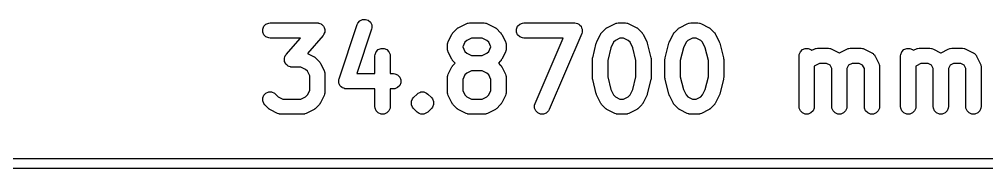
# Model space of a CAD drawing. Header units: inches. Extents: x 4.64 to 7.1, y -5.59 to -3.51.
# Drawn here: x 5.609 to 6.36, y -3.622 to -3.506 of the extents above; entities that cross this region are included whole.
import ezdxf

# ---------------------------------------------------------------- set-up
doc = ezdxf.new("R2010")
doc.units = ezdxf.units.IN
doc.header["$MEASUREMENT"] = 0
doc.layers.add('F.Silkscreen', color=41, linetype='CONTINUOUS', true_color=0xf2eda1)

msp = doc.modelspace()

# ---------------------------------------------------------------- linework, layer by layer
at = {"layer": 'F.Silkscreen', "linetype": 'CONTINUOUS'}
for p, q in [((5.79883, -3.51161), (5.80046, -3.50998)), ((5.80046, -3.50998), (5.80259, -3.5091)), ((5.80259, -3.5091), (5.80374, -3.50899)), ((5.80374, -3.50899), (5.8403, -3.50899)), ((5.8403, -3.50899), (5.84091, -3.50905)), ((5.84091, -3.50905), (5.84106, -3.50904)), ((5.84106, -3.50904), (5.84117, -3.50908)), ((5.84117, -3.50908), (5.84145, -3.5091)), ((5.84145, -3.5091), (5.84234, -3.50947)), ((5.84234, -3.50947), (5.84325, -3.50978)), ((5.84325, -3.50978), (5.8434, -3.50991)), ((5.8434, -3.50991), (5.84358, -3.50998)), ((5.84358, -3.50998), (5.84426, -3.51066)), ((5.84426, -3.51066), (5.84498, -3.51129)), ((5.84498, -3.51129), (5.84507, -3.51147)), ((5.84507, -3.51147), (5.84521, -3.51161)), ((5.85719, -3.5524), (5.87125, -3.51022)), ((5.87125, -3.51022), (5.87173, -3.50916)), ((5.87173, -3.50916), (5.87324, -3.50742)), ((5.87324, -3.50742), (5.8753, -3.50639)), ((5.8753, -3.50639), (5.87759, -3.50622)), ((5.87759, -3.50622), (5.87978, -3.50695)), ((5.87978, -3.50695), (5.88152, -3.50846)), ((5.88152, -3.50846), (5.88255, -3.51052)), ((5.88255, -3.51052), (5.88272, -3.51282)), ((5.95014, -3.51242), (5.95577, -3.50961)), ((5.95577, -3.50961), (5.95685, -3.5092)), ((5.95685, -3.5092), (5.95706, -3.50918)), ((5.95706, -3.50918), (5.95726, -3.5091)), ((5.95726, -3.5091), (5.95841, -3.50899)), ((5.95841, -3.50899), (5.96966, -3.50899)), ((5.96966, -3.50899), (5.97081, -3.5091)), ((5.97081, -3.5091), (5.971, -3.50918)), ((5.971, -3.50918), (5.97122, -3.5092)), ((5.97122, -3.5092), (5.9723, -3.50961)), ((5.9723, -3.50961), (5.97792, -3.51242)), ((5.99568, -3.51161), (5.99731, -3.50998)), ((5.99731, -3.50998), (5.99944, -3.5091)), ((5.99944, -3.5091), (6.00059, -3.50899)), ((6.00059, -3.50899), (6.03996, -3.50899)), ((6.03996, -3.50899), (6.04111, -3.5091)), ((6.04111, -3.5091), (6.04115, -3.50912)), ((6.04115, -3.50912), (6.04118, -3.50912)), ((6.04118, -3.50912), (6.04221, -3.50956)), ((6.04221, -3.50956), (6.04324, -3.50998)), ((6.04324, -3.50998), (6.04327, -3.51001)), ((6.04327, -3.51001), (6.0433, -3.51002)), ((6.0433, -3.51002), (6.04408, -3.51082)), ((6.04408, -3.51082), (6.04487, -3.51161)), ((6.06544, -3.51242), (6.07107, -3.50961)), ((6.07107, -3.50961), (6.07215, -3.5092)), ((6.07215, -3.5092), (6.07236, -3.50918)), ((6.07236, -3.50918), (6.07255, -3.5091)), ((6.07255, -3.5091), (6.07371, -3.50899)), ((6.07371, -3.50899), (6.07933, -3.50899)), ((6.07933, -3.50899), (6.08048, -3.5091)), ((6.08048, -3.5091), (6.08068, -3.50918)), ((6.08068, -3.50918), (6.08089, -3.5092)), ((6.08089, -3.5092), (6.08197, -3.50961)), ((6.08197, -3.50961), (6.0876, -3.51242)), ((6.12168, -3.51242), (6.12731, -3.50961)), ((6.12731, -3.50961), (6.12839, -3.5092)), ((6.12839, -3.5092), (6.1286, -3.50918)), ((6.1286, -3.50918), (6.1288, -3.5091)), ((6.1288, -3.5091), (6.12995, -3.50899)), ((6.12995, -3.50899), (6.13557, -3.50899)), ((6.13557, -3.50899), (6.13673, -3.5091)), ((6.13673, -3.5091), (6.13692, -3.50918)), ((6.13692, -3.50918), (6.13713, -3.5092)), ((6.13713, -3.5092), (6.13821, -3.50961)), ((6.13821, -3.50961), (6.14384, -3.51242)), ((5.79795, -3.51374), (5.79883, -3.51161)), ((5.79795, -3.51605), (5.79795, -3.51374)), ((5.79883, -3.51818), (5.79795, -3.51605)), ((5.80046, -3.51981), (5.79883, -3.51818)), ((5.84474, -3.51878), (5.83266, -3.53259)), ((5.8451, -3.51829), (5.84474, -3.51878)), ((5.84521, -3.51818), (5.8451, -3.51829)), ((5.84521, -3.51161), (5.84558, -3.5125)), ((5.84525, -3.51807), (5.84521, -3.51818)), ((5.84542, -3.51784), (5.84525, -3.51807)), ((5.84572, -3.51693), (5.84542, -3.51784)), ((5.84558, -3.5125), (5.846, -3.51336)), ((5.84609, -3.51605), (5.84572, -3.51693)), ((5.846, -3.51336), (5.84601, -3.51356)), ((5.84601, -3.51356), (5.84609, -3.51374)), ((5.84609, -3.51374), (5.84609, -3.5147)), ((5.84609, -3.5147), (5.84615, -3.51566)), ((5.84615, -3.51566), (5.84609, -3.51585)), ((5.84609, -3.51585), (5.84609, -3.51605)), ((5.88246, -3.51395), (5.87099, -3.54836)), ((5.88272, -3.51282), (5.88246, -3.51395)), ((5.94188, -3.5235), (5.94469, -3.51788)), ((5.94469, -3.51788), (5.945, -3.51738)), ((5.945, -3.51738), (5.94506, -3.51724)), ((5.94506, -3.51724), (5.94519, -3.51708)), ((5.94519, -3.51708), (5.94531, -3.5169)), ((5.94531, -3.5169), (5.94542, -3.5168)), ((5.94542, -3.5168), (5.9458, -3.51634)), ((5.9458, -3.51634), (5.94861, -3.51353)), ((5.94861, -3.51353), (5.94906, -3.51316)), ((5.94906, -3.51316), (5.94916, -3.51304)), ((5.94916, -3.51304), (5.94934, -3.51293)), ((5.94934, -3.51293), (5.9495, -3.5128)), ((5.9495, -3.5128), (5.94965, -3.51274)), ((5.94965, -3.51274), (5.95014, -3.51242)), ((5.97792, -3.51242), (5.97842, -3.51274)), ((5.97842, -3.51274), (5.97856, -3.5128)), ((5.97856, -3.5128), (5.97872, -3.51293)), ((5.97872, -3.51293), (5.9789, -3.51304)), ((5.9789, -3.51304), (5.979, -3.51316)), ((5.979, -3.51316), (5.97946, -3.51353)), ((5.97946, -3.51353), (5.98227, -3.51634)), ((5.98227, -3.51634), (5.98264, -3.5168)), ((5.98264, -3.5168), (5.98276, -3.5169)), ((5.98276, -3.5169), (5.98287, -3.51708)), ((5.98287, -3.51708), (5.983, -3.51724)), ((5.983, -3.51724), (5.98306, -3.51738)), ((5.98306, -3.51738), (5.98338, -3.51788)), ((5.98338, -3.51788), (5.98619, -3.5235)), ((5.9948, -3.51374), (5.99568, -3.51161)), ((5.9948, -3.51605), (5.9948, -3.51374)), ((5.99568, -3.51818), (5.9948, -3.51605)), ((5.99731, -3.51981), (5.99568, -3.51818)), ((6.04539, -3.51722), (6.02008, -3.57628)), ((6.04487, -3.51161), (6.04488, -3.51165)), ((6.04488, -3.51165), (6.04491, -3.51167)), ((6.04491, -3.51167), (6.04532, -3.51271)), ((6.04532, -3.51271), (6.04575, -3.51374)), ((6.04574, -3.51612), (6.04539, -3.51722)), ((6.04575, -3.51605), (6.04574, -3.51608)), ((6.04574, -3.51608), (6.04574, -3.51612)), ((6.04575, -3.51374), (6.04575, -3.51378)), ((6.04575, -3.51378), (6.04577, -3.51381)), ((6.04577, -3.51381), (6.04575, -3.51493)), ((6.04575, -3.51493), (6.04575, -3.51605)), ((6.05718, -3.5235), (6.05999, -3.51788)), ((6.05999, -3.51788), (6.0603, -3.51738)), ((6.0603, -3.51738), (6.06036, -3.51724)), ((6.06036, -3.51724), (6.06049, -3.51708)), ((6.06049, -3.51708), (6.0606, -3.5169)), ((6.0606, -3.5169), (6.06072, -3.5168)), ((6.06072, -3.5168), (6.06109, -3.51634)), ((6.06109, -3.51634), (6.06391, -3.51353)), ((6.06391, -3.51353), (6.06436, -3.51316)), ((6.06436, -3.51316), (6.06446, -3.51304)), ((6.06446, -3.51304), (6.06464, -3.51293)), ((6.06464, -3.51293), (6.0648, -3.5128)), ((6.0648, -3.5128), (6.06495, -3.51274)), ((6.06495, -3.51274), (6.06544, -3.51242)), ((6.0876, -3.51242), (6.08809, -3.51274)), ((6.08809, -3.51274), (6.08824, -3.5128)), ((6.08824, -3.5128), (6.0884, -3.51293)), ((6.0884, -3.51293), (6.08858, -3.51304)), ((6.08858, -3.51304), (6.08868, -3.51316)), ((6.08868, -3.51316), (6.08913, -3.51353)), ((6.08913, -3.51353), (6.09194, -3.51634)), ((6.09194, -3.51634), (6.09231, -3.5168)), ((6.09231, -3.5168), (6.09243, -3.5169)), ((6.09243, -3.5169), (6.09254, -3.51708)), ((6.09254, -3.51708), (6.09268, -3.51724)), ((6.09268, -3.51724), (6.09274, -3.51738)), ((6.09274, -3.51738), (6.09305, -3.51788)), ((6.09305, -3.51788), (6.09586, -3.5235)), ((6.11342, -3.5235), (6.11623, -3.51788)), ((6.11623, -3.51788), (6.11654, -3.51738)), ((6.11654, -3.51738), (6.1166, -3.51724)), ((6.1166, -3.51724), (6.11674, -3.51708)), ((6.11674, -3.51708), (6.11685, -3.5169)), ((6.11685, -3.5169), (6.11697, -3.5168)), ((6.11697, -3.5168), (6.11734, -3.51634)), ((6.11734, -3.51634), (6.12015, -3.51353)), ((6.12015, -3.51353), (6.1206, -3.51316)), ((6.1206, -3.51316), (6.1207, -3.51304)), ((6.1207, -3.51304), (6.12088, -3.51293)), ((6.12088, -3.51293), (6.12104, -3.5128)), ((6.12104, -3.5128), (6.12119, -3.51274)), ((6.12119, -3.51274), (6.12168, -3.51242)), ((6.14384, -3.51242), (6.14433, -3.51274)), ((6.14433, -3.51274), (6.14448, -3.5128)), ((6.14448, -3.5128), (6.14464, -3.51293)), ((6.14464, -3.51293), (6.14482, -3.51304)), ((6.14482, -3.51304), (6.14492, -3.51316)), ((6.14492, -3.51316), (6.14537, -3.51353)), ((6.14537, -3.51353), (6.14819, -3.51634)), ((6.14819, -3.51634), (6.14856, -3.5168)), ((6.14856, -3.5168), (6.14868, -3.5169)), ((6.14868, -3.5169), (6.14879, -3.51708)), ((6.14879, -3.51708), (6.14892, -3.51724)), ((6.14892, -3.51724), (6.14898, -3.51738)), ((6.14898, -3.51738), (6.14929, -3.51788)), ((6.14929, -3.51788), (6.1521, -3.5235)), ((5.80259, -3.52069), (5.80046, -3.51981)), ((5.80374, -3.5208), (5.80259, -3.52069)), ((5.82728, -3.5208), (5.80374, -3.5208)), ((5.81617, -3.5335), (5.82728, -3.5208)), ((5.94125, -3.52614), (5.94137, -3.52499)), ((5.94125, -3.52896), (5.94125, -3.52614)), ((5.94137, -3.52499), (5.94145, -3.5248)), ((5.94145, -3.5248), (5.94146, -3.52458)), ((5.94146, -3.52458), (5.94188, -3.5235)), ((5.95483, -3.52402), (5.95307, -3.52754)), ((5.95628, -3.52256), (5.95483, -3.52402)), ((5.9598, -3.5208), (5.95628, -3.52256)), ((5.96826, -3.5208), (5.9598, -3.5208)), ((5.97178, -3.52256), (5.96826, -3.5208)), ((5.97324, -3.52402), (5.97178, -3.52256)), ((5.975, -3.52754), (5.97324, -3.52402)), ((5.98619, -3.5235), (5.9866, -3.52458)), ((5.9866, -3.52458), (5.98662, -3.5248)), ((5.98662, -3.5248), (5.9867, -3.52499)), ((5.9867, -3.52499), (5.98681, -3.52614)), ((5.98681, -3.52614), (5.98681, -3.52896)), ((5.99944, -3.52069), (5.99731, -3.51981)), ((6.00059, -3.5208), (5.99944, -3.52069)), ((6.031, -3.5208), (6.00059, -3.5208)), ((6.00922, -3.57162), (6.031, -3.5208)), ((6.05392, -3.53596), (6.05673, -3.52471)), ((6.05673, -3.52471), (6.05676, -3.52463)), ((6.05676, -3.52458), (6.05695, -3.5241)), ((6.05676, -3.52463), (6.05676, -3.52458)), ((6.05695, -3.5241), (6.05712, -3.52362)), ((6.05712, -3.52362), (6.05714, -3.52359)), ((6.05714, -3.52359), (6.05718, -3.5235)), ((6.07012, -3.52402), (6.06803, -3.5282)), ((6.07158, -3.52256), (6.07012, -3.52402)), ((6.0751, -3.5208), (6.07158, -3.52256)), ((6.07794, -3.5208), (6.0751, -3.5208)), ((6.08146, -3.52256), (6.07794, -3.5208)), ((6.08291, -3.52402), (6.08146, -3.52256)), ((6.08501, -3.5282), (6.08291, -3.52402)), ((6.09586, -3.5235), (6.09589, -3.52359)), ((6.09589, -3.52359), (6.09592, -3.52362)), ((6.09592, -3.52362), (6.09609, -3.5241)), ((6.09609, -3.5241), (6.09628, -3.52458)), ((6.09628, -3.52458), (6.09628, -3.52463)), ((6.09628, -3.52463), (6.09631, -3.52471)), ((6.09631, -3.52471), (6.09912, -3.53596)), ((6.11016, -3.53596), (6.11297, -3.52471)), ((6.11297, -3.52471), (6.113, -3.52463)), ((6.113, -3.52458), (6.11319, -3.5241)), ((6.113, -3.52463), (6.113, -3.52458)), ((6.11319, -3.5241), (6.11336, -3.52362)), ((6.11336, -3.52362), (6.11339, -3.52359)), ((6.11339, -3.52359), (6.11342, -3.5235)), ((6.12637, -3.52402), (6.12427, -3.5282)), ((6.12782, -3.52256), (6.12637, -3.52402)), ((6.13134, -3.5208), (6.12782, -3.52256)), ((6.13418, -3.5208), (6.13134, -3.5208)), ((6.1377, -3.52256), (6.13418, -3.5208)), ((6.13916, -3.52402), (6.1377, -3.52256)), ((6.14125, -3.5282), (6.13916, -3.52402)), ((6.1521, -3.5235), (6.15214, -3.52359)), ((6.15214, -3.52359), (6.15216, -3.52362)), ((6.15216, -3.52362), (6.15233, -3.5241)), ((6.15233, -3.5241), (6.15252, -3.52458)), ((6.15252, -3.52458), (6.15252, -3.52463)), ((6.15252, -3.52463), (6.15255, -3.52471)), ((6.15255, -3.52471), (6.15536, -3.53596)), ((5.81566, -3.53422), (5.8157, -3.53411)), ((5.8157, -3.53411), (5.81581, -3.534)), ((5.81581, -3.534), (5.81617, -3.5335)), ((5.83266, -3.53259), (5.83731, -3.53492)), ((5.88501, -3.53458), (5.88512, -3.53343)), ((5.88512, -3.53343), (5.88601, -3.5313)), ((5.88601, -3.5313), (5.88764, -3.52967)), ((5.88764, -3.52967), (5.88976, -3.52879)), ((5.88976, -3.52879), (5.89207, -3.52879)), ((5.89207, -3.52879), (5.8942, -3.52967)), ((5.8942, -3.52967), (5.89583, -3.5313)), ((5.89583, -3.5313), (5.89671, -3.53343)), ((5.89671, -3.53343), (5.89682, -3.53458)), ((5.94137, -3.53011), (5.94125, -3.52896)), ((5.94145, -3.5303), (5.94137, -3.53011)), ((5.94146, -3.53052), (5.94145, -3.5303)), ((5.94188, -3.5316), (5.94146, -3.53052)), ((5.94469, -3.53722), (5.94188, -3.5316)), ((5.95307, -3.52754), (5.95307, -3.52756)), ((5.95307, -3.52756), (5.95483, -3.53108)), ((5.95483, -3.53108), (5.95628, -3.53254)), ((5.95628, -3.53254), (5.9598, -3.5343)), ((5.96826, -3.5343), (5.97178, -3.53254)), ((5.97178, -3.53254), (5.97324, -3.53108)), ((5.97324, -3.53108), (5.975, -3.52756)), ((5.975, -3.52756), (5.975, -3.52754)), ((5.98619, -3.5316), (5.98338, -3.53722)), ((5.9866, -3.53052), (5.98619, -3.5316)), ((5.98662, -3.5303), (5.9866, -3.53052)), ((5.9867, -3.53011), (5.98662, -3.5303)), ((5.98681, -3.52896), (5.9867, -3.53011)), ((6.06803, -3.5282), (6.06555, -3.53812)), ((6.08749, -3.53812), (6.08501, -3.5282)), ((6.12427, -3.5282), (6.12179, -3.53812)), ((6.14373, -3.53812), (6.14125, -3.5282)), ((6.21403, -3.53458), (6.21415, -3.53343)), ((6.21415, -3.53343), (6.21503, -3.5313)), ((6.21503, -3.5313), (6.21666, -3.52967)), ((6.21666, -3.52967), (6.21879, -3.52879)), ((6.21879, -3.52879), (6.22109, -3.52879)), ((6.22109, -3.52879), (6.22322, -3.52967)), ((6.22322, -3.52967), (6.22381, -3.53026)), ((6.22381, -3.53026), (6.22573, -3.5293)), ((6.22573, -3.5293), (6.22681, -3.52888)), ((6.22681, -3.52888), (6.22703, -3.52887)), ((6.22703, -3.52887), (6.22722, -3.52879)), ((6.22722, -3.52879), (6.22837, -3.52867)), ((6.22837, -3.52867), (6.23681, -3.52867)), ((6.23681, -3.52867), (6.23796, -3.52879)), ((6.23796, -3.52879), (6.23816, -3.52887)), ((6.23816, -3.52887), (6.23837, -3.52888)), ((6.23837, -3.52888), (6.23945, -3.5293)), ((6.23945, -3.5293), (6.24508, -3.53211)), ((6.24508, -3.53211), (6.24525, -3.53222)), ((6.24525, -3.53222), (6.24542, -3.53211)), ((6.24542, -3.53211), (6.25104, -3.5293)), ((6.25104, -3.5293), (6.25212, -3.52888)), ((6.25212, -3.52888), (6.25234, -3.52887)), ((6.25234, -3.52887), (6.25253, -3.52879)), ((6.25253, -3.52879), (6.25368, -3.52867)), ((6.25368, -3.52867), (6.26212, -3.52867)), ((6.26212, -3.52867), (6.26327, -3.52879)), ((6.26327, -3.52879), (6.26347, -3.52887)), ((6.26347, -3.52887), (6.26368, -3.52888)), ((6.26368, -3.52888), (6.26476, -3.5293)), ((6.26476, -3.5293), (6.27039, -3.53211)), ((6.27039, -3.53211), (6.27058, -3.53223)), ((6.27058, -3.53223), (6.27067, -3.53226)), ((6.27067, -3.53226), (6.27078, -3.53236)), ((6.27078, -3.53236), (6.27137, -3.53273)), ((6.27137, -3.53273), (6.27185, -3.53329)), ((6.27185, -3.53329), (6.27241, -3.53377)), ((6.27241, -3.53377), (6.27278, -3.53435)), ((6.29277, -3.53458), (6.29289, -3.53343)), ((6.29289, -3.53343), (6.29377, -3.5313)), ((6.29377, -3.5313), (6.2954, -3.52967)), ((6.2954, -3.52967), (6.29753, -3.52879)), ((6.29753, -3.52879), (6.29983, -3.52879)), ((6.29983, -3.52879), (6.30196, -3.52967)), ((6.30196, -3.52967), (6.30255, -3.53026)), ((6.30255, -3.53026), (6.30447, -3.5293)), ((6.30447, -3.5293), (6.30555, -3.52888)), ((6.30555, -3.52888), (6.30577, -3.52887)), ((6.30577, -3.52887), (6.30596, -3.52879)), ((6.30596, -3.52879), (6.30711, -3.52867)), ((6.30711, -3.52867), (6.31555, -3.52867)), ((6.31555, -3.52867), (6.3167, -3.52879)), ((6.3167, -3.52879), (6.3169, -3.52887)), ((6.3169, -3.52887), (6.31711, -3.52888)), ((6.31711, -3.52888), (6.31819, -3.5293)), ((6.31819, -3.5293), (6.32382, -3.53211)), ((6.32382, -3.53211), (6.32399, -3.53222)), ((6.32399, -3.53222), (6.32416, -3.53211)), ((6.32416, -3.53211), (6.32978, -3.5293)), ((6.32978, -3.5293), (6.33086, -3.52888)), ((6.33086, -3.52888), (6.33108, -3.52887)), ((6.33108, -3.52887), (6.33127, -3.52879)), ((6.33127, -3.52879), (6.33242, -3.52867)), ((6.33242, -3.52867), (6.34086, -3.52867)), ((6.34086, -3.52867), (6.34201, -3.52879)), ((6.34201, -3.52879), (6.34221, -3.52887)), ((6.34221, -3.52887), (6.34242, -3.52888)), ((6.34242, -3.52888), (6.3435, -3.5293)), ((6.3435, -3.5293), (6.34913, -3.53211)), ((6.34913, -3.53211), (6.34932, -3.53223)), ((6.34932, -3.53223), (6.34941, -3.53226)), ((6.34941, -3.53226), (6.34952, -3.53236)), ((6.34952, -3.53236), (6.35011, -3.53273)), ((6.35011, -3.53273), (6.35059, -3.53329)), ((6.35059, -3.53329), (6.35115, -3.53377)), ((6.35115, -3.53377), (6.35152, -3.53435)), ((5.81476, -3.53663), (5.81482, -3.53644)), ((5.81482, -3.53758), (5.81476, -3.53663)), ((5.81482, -3.53624), (5.81519, -3.53535)), ((5.81482, -3.53644), (5.81482, -3.53624)), ((5.81482, -3.53854), (5.81482, -3.53758)), ((5.8149, -3.53873), (5.81482, -3.53854)), ((5.81491, -3.53893), (5.8149, -3.53873)), ((5.81534, -3.53979), (5.81491, -3.53893)), ((5.81519, -3.53535), (5.8155, -3.53444)), ((5.8157, -3.54067), (5.81534, -3.53979)), ((5.8155, -3.53444), (5.81566, -3.53422)), ((5.81584, -3.54081), (5.8157, -3.54067)), ((5.81593, -3.54099), (5.81584, -3.54081)), ((5.81665, -3.54162), (5.81593, -3.54099)), ((5.81733, -3.5423), (5.81665, -3.54162)), ((5.83731, -3.53492), (5.83781, -3.53523)), ((5.83781, -3.53523), (5.83795, -3.53529)), ((5.83795, -3.53529), (5.83812, -3.53543)), ((5.83812, -3.53543), (5.83829, -3.53554)), ((5.83829, -3.53554), (5.8384, -3.53566)), ((5.8384, -3.53566), (5.83885, -3.53603)), ((5.83885, -3.53603), (5.84166, -3.53884)), ((5.84166, -3.53884), (5.84203, -3.53929)), ((5.84203, -3.53929), (5.84215, -3.5394)), ((5.84215, -3.5394), (5.84226, -3.53957)), ((5.84226, -3.53957), (5.8424, -3.53974)), ((5.8424, -3.53974), (5.84246, -3.53988)), ((5.84246, -3.53988), (5.84277, -3.54038)), ((5.84277, -3.54038), (5.84558, -3.546)), ((5.88501, -3.54836), (5.88501, -3.53458)), ((5.89682, -3.53458), (5.89682, -3.54836)), ((5.945, -3.53772), (5.94469, -3.53722)), ((5.94506, -3.53786), (5.945, -3.53772)), ((5.94519, -3.53802), (5.94506, -3.53786)), ((5.94531, -3.5382), (5.94519, -3.53802)), ((5.94542, -3.5383), (5.94531, -3.5382)), ((5.9458, -3.53876), (5.94542, -3.5383)), ((5.94724, -3.5402), (5.9458, -3.53876)), ((5.9458, -3.54165), (5.94724, -3.5402)), ((5.9598, -3.5343), (5.96826, -3.5343)), ((5.98227, -3.53876), (5.98082, -3.5402)), ((5.98082, -3.5402), (5.98227, -3.54165)), ((5.98264, -3.5383), (5.98227, -3.53876)), ((5.98276, -3.5382), (5.98264, -3.5383)), ((5.98287, -3.53802), (5.98276, -3.5382)), ((5.983, -3.53786), (5.98287, -3.53802)), ((5.98306, -3.53772), (5.983, -3.53786)), ((5.98338, -3.53722), (5.98306, -3.53772)), ((6.05374, -3.53739), (6.05376, -3.53719)), ((6.05374, -3.55145), (6.05374, -3.53739)), ((6.05375, -3.5371), (6.05381, -3.53667)), ((6.05376, -3.53719), (6.05375, -3.5371)), ((6.05381, -3.53667), (6.05385, -3.53624)), ((6.05385, -3.53624), (6.05389, -3.53616)), ((6.05389, -3.53616), (6.05392, -3.53596)), ((6.06555, -3.53812), (6.06555, -3.55073)), ((6.08749, -3.55073), (6.08749, -3.53812)), ((6.09912, -3.53596), (6.09915, -3.53616)), ((6.09915, -3.53616), (6.09918, -3.53624)), ((6.09918, -3.53624), (6.09923, -3.53667)), ((6.09923, -3.53667), (6.09929, -3.5371)), ((6.09929, -3.5371), (6.09928, -3.53719)), ((6.09928, -3.53719), (6.0993, -3.53739)), ((6.0993, -3.53739), (6.0993, -3.55145)), ((6.10998, -3.53739), (6.11, -3.53719)), ((6.10998, -3.55145), (6.10998, -3.53739)), ((6.10999, -3.5371), (6.11005, -3.53667)), ((6.11, -3.53719), (6.10999, -3.5371)), ((6.11005, -3.53667), (6.1101, -3.53624)), ((6.1101, -3.53624), (6.11013, -3.53616)), ((6.11013, -3.53616), (6.11016, -3.53596)), ((6.12179, -3.53812), (6.12179, -3.55073)), ((6.14373, -3.55073), (6.14373, -3.53812)), ((6.15536, -3.53596), (6.15539, -3.53616)), ((6.15539, -3.53616), (6.15543, -3.53624)), ((6.15543, -3.53624), (6.15547, -3.53667)), ((6.15547, -3.53667), (6.15553, -3.5371)), ((6.15553, -3.5371), (6.15552, -3.53719)), ((6.15552, -3.53719), (6.15554, -3.53739)), ((6.15554, -3.53739), (6.15554, -3.55145)), ((6.21403, -3.57395), (6.21403, -3.53458)), ((6.22977, -3.54049), (6.22625, -3.54225)), ((6.23542, -3.54049), (6.22977, -3.54049)), ((6.23803, -3.54179), (6.23542, -3.54049)), ((6.25508, -3.54049), (6.25246, -3.54179)), ((6.26073, -3.54049), (6.25508, -3.54049)), ((6.26334, -3.54179), (6.26073, -3.54049)), ((6.27278, -3.53435), (6.27288, -3.53447)), ((6.27288, -3.53447), (6.27291, -3.53456)), ((6.27291, -3.53456), (6.27303, -3.53475)), ((6.27303, -3.53475), (6.27584, -3.54038)), ((6.27584, -3.54038), (6.27625, -3.54146)), ((6.27625, -3.54146), (6.27627, -3.54167)), ((6.29277, -3.57395), (6.29277, -3.53458)), ((6.30851, -3.54049), (6.30499, -3.54225)), ((6.31416, -3.54049), (6.30851, -3.54049)), ((6.31677, -3.54179), (6.31416, -3.54049)), ((6.33382, -3.54049), (6.3312, -3.54179)), ((6.33947, -3.54049), (6.33382, -3.54049)), ((6.34208, -3.54179), (6.33947, -3.54049)), ((6.35152, -3.53435), (6.35162, -3.53447)), ((6.35162, -3.53447), (6.35165, -3.53456)), ((6.35165, -3.53456), (6.35177, -3.53475)), ((6.35177, -3.53475), (6.35458, -3.54038)), ((6.35458, -3.54038), (6.35499, -3.54146)), ((6.35499, -3.54146), (6.35501, -3.54167)), ((5.81752, -3.54238), (5.81733, -3.5423)), ((5.81767, -3.54251), (5.81752, -3.54238)), ((5.81857, -3.54282), (5.81767, -3.54251)), ((5.81946, -3.54318), (5.81857, -3.54282)), ((5.81974, -3.54321), (5.81946, -3.54318)), ((5.81985, -3.54325), (5.81974, -3.54321)), ((5.82, -3.54324), (5.81985, -3.54325)), ((5.82061, -3.5433), (5.82, -3.54324)), ((5.82766, -3.5433), (5.82061, -3.5433)), ((5.83118, -3.54506), (5.82766, -3.5433)), ((5.83263, -3.54651), (5.83118, -3.54506)), ((5.83439, -3.55003), (5.83263, -3.54651)), ((5.84558, -3.546), (5.84599, -3.54708)), ((5.84599, -3.54708), (5.84601, -3.54729)), ((5.84601, -3.54729), (5.84609, -3.54749)), ((5.84609, -3.54749), (5.8462, -3.54864)), ((5.8462, -3.54864), (5.8462, -3.5627)), ((5.87099, -3.54836), (5.88501, -3.54836)), ((5.89682, -3.54836), (5.89935, -3.54836)), ((5.89935, -3.54836), (5.90051, -3.54847)), ((5.90051, -3.54847), (5.90263, -3.54935)), ((5.94146, -3.54989), (5.94188, -3.54881)), ((5.94188, -3.54881), (5.94469, -3.54319)), ((5.94469, -3.54319), (5.945, -3.54269)), ((5.945, -3.54269), (5.94506, -3.54255)), ((5.94506, -3.54255), (5.94519, -3.54239)), ((5.94519, -3.54239), (5.94531, -3.54221)), ((5.94531, -3.54221), (5.94542, -3.54211)), ((5.94542, -3.54211), (5.9458, -3.54165)), ((5.95628, -3.54787), (5.95483, -3.54933)), ((5.9598, -3.54611), (5.95628, -3.54787)), ((5.96826, -3.54611), (5.9598, -3.54611)), ((5.97178, -3.54787), (5.96826, -3.54611)), ((5.97324, -3.54933), (5.97178, -3.54787)), ((5.98227, -3.54165), (5.98264, -3.54211)), ((5.98264, -3.54211), (5.98276, -3.54221)), ((5.98276, -3.54221), (5.98287, -3.54239)), ((5.98287, -3.54239), (5.983, -3.54255)), ((5.983, -3.54255), (5.98306, -3.54269)), ((5.98306, -3.54269), (5.98338, -3.54319)), ((5.98338, -3.54319), (5.98619, -3.54881)), ((5.98619, -3.54881), (5.9866, -3.54989)), ((6.22625, -3.54225), (6.22584, -3.54265)), ((6.22584, -3.54265), (6.22584, -3.57395)), ((6.23934, -3.54441), (6.23803, -3.54179)), ((6.23934, -3.57395), (6.23934, -3.54441)), ((6.25246, -3.54179), (6.25115, -3.54441)), ((6.25115, -3.54441), (6.25115, -3.57395)), ((6.26465, -3.54441), (6.26334, -3.54179)), ((6.26465, -3.57395), (6.26465, -3.54441)), ((6.27627, -3.54167), (6.27635, -3.54186)), ((6.27635, -3.54186), (6.27646, -3.54302)), ((6.27646, -3.54302), (6.27646, -3.57395)), ((6.30499, -3.54225), (6.30458, -3.54265)), ((6.30458, -3.54265), (6.30458, -3.57395)), ((6.31808, -3.54441), (6.31677, -3.54179)), ((6.31808, -3.57395), (6.31808, -3.54441)), ((6.3312, -3.54179), (6.32989, -3.54441)), ((6.32989, -3.54441), (6.32989, -3.57395)), ((6.34339, -3.54441), (6.34208, -3.54179)), ((6.34339, -3.57395), (6.34339, -3.54441)), ((6.35501, -3.54167), (6.35509, -3.54186)), ((6.35509, -3.54186), (6.3552, -3.54302)), ((6.3552, -3.54302), (6.3552, -3.57395)), ((5.83439, -3.56131), (5.83439, -3.55003)), ((5.85694, -3.55353), (5.857, -3.55323)), ((5.857, -3.55447), (5.85694, -3.55353)), ((5.857, -3.55311), (5.85706, -3.55297)), ((5.857, -3.55323), (5.857, -3.55311)), ((5.857, -3.55542), (5.857, -3.55447)), ((5.85708, -3.55561), (5.857, -3.55542)), ((5.85706, -3.55297), (5.85719, -3.5524)), ((5.8571, -3.55582), (5.85708, -3.55561)), ((5.85752, -3.55667), (5.8571, -3.55582)), ((5.90263, -3.54935), (5.90426, -3.55098)), ((5.90426, -3.55098), (5.90515, -3.55311)), ((5.90515, -3.55542), (5.90426, -3.55755)), ((5.90515, -3.55311), (5.90515, -3.55542)), ((5.94125, -3.55145), (5.94137, -3.5503)), ((5.94125, -3.5627), (5.94125, -3.55145)), ((5.94137, -3.5503), (5.94145, -3.5501)), ((5.94145, -3.5501), (5.94146, -3.54989)), ((5.95483, -3.54933), (5.95307, -3.55285)), ((5.95307, -3.55285), (5.95307, -3.56131)), ((5.975, -3.55285), (5.97324, -3.54933)), ((5.975, -3.56131), (5.975, -3.55285)), ((5.9866, -3.54989), (5.98662, -3.5501)), ((5.98662, -3.5501), (5.9867, -3.5503)), ((5.9867, -3.5503), (5.98681, -3.55145)), ((5.98681, -3.55145), (5.98681, -3.5627)), ((6.05376, -3.55165), (6.05374, -3.55145)), ((6.05375, -3.55174), (6.05376, -3.55165)), ((6.05381, -3.55217), (6.05375, -3.55174)), ((6.05385, -3.5526), (6.05381, -3.55217)), ((6.05389, -3.55269), (6.05385, -3.5526)), ((6.05392, -3.55289), (6.05389, -3.55269)), ((6.05673, -3.56413), (6.05392, -3.55289)), ((6.06555, -3.55073), (6.06803, -3.56064)), ((6.08501, -3.56064), (6.08749, -3.55073)), ((6.09912, -3.55289), (6.09631, -3.56413)), ((6.09915, -3.55269), (6.09912, -3.55289)), ((6.09918, -3.5526), (6.09915, -3.55269)), ((6.09923, -3.55217), (6.09918, -3.5526)), ((6.09929, -3.55174), (6.09923, -3.55217)), ((6.0993, -3.55145), (6.09928, -3.55165)), ((6.09928, -3.55165), (6.09929, -3.55174)), ((6.11, -3.55165), (6.10998, -3.55145)), ((6.10999, -3.55174), (6.11, -3.55165)), ((6.11005, -3.55217), (6.10999, -3.55174)), ((6.1101, -3.5526), (6.11005, -3.55217)), ((6.11013, -3.55269), (6.1101, -3.5526)), ((6.11016, -3.55289), (6.11013, -3.55269)), ((6.11297, -3.56413), (6.11016, -3.55289)), ((6.12179, -3.55073), (6.12427, -3.56064)), ((6.14125, -3.56064), (6.14373, -3.55073)), ((6.15536, -3.55289), (6.15255, -3.56413)), ((6.15539, -3.55269), (6.15536, -3.55289)), ((6.15543, -3.5526), (6.15539, -3.55269)), ((6.15547, -3.55217), (6.15543, -3.5526)), ((6.15553, -3.55174), (6.15547, -3.55217)), ((6.15554, -3.55145), (6.15552, -3.55165)), ((6.15552, -3.55165), (6.15553, -3.55174)), ((5.79883, -3.56504), (5.80046, -3.56342)), ((5.80046, -3.56342), (5.80259, -3.56253)), ((5.80259, -3.56253), (5.80489, -3.56253)), ((5.80489, -3.56253), (5.80702, -3.56342)), ((5.80702, -3.56342), (5.80792, -3.56415)), ((5.83263, -3.56483), (5.83439, -3.56131)), ((5.84601, -3.56405), (5.84599, -3.56426)), ((5.84609, -3.56385), (5.84601, -3.56405)), ((5.8462, -3.5627), (5.84609, -3.56385)), ((5.85789, -3.55755), (5.85752, -3.55667)), ((5.85804, -3.5577), (5.85789, -3.55755)), ((5.85813, -3.55789), (5.85804, -3.5577)), ((5.85884, -3.55851), (5.85813, -3.55789)), ((5.85951, -3.55918), (5.85884, -3.55851)), ((5.85971, -3.55926), (5.85951, -3.55918)), ((5.85987, -3.5594), (5.85971, -3.55926)), ((5.86077, -3.55969), (5.85987, -3.5594)), ((5.86164, -3.56006), (5.86077, -3.55969)), ((5.86194, -3.56009), (5.86164, -3.56006)), ((5.86206, -3.56012), (5.86194, -3.56009)), ((5.86221, -3.56011), (5.86206, -3.56012)), ((5.8628, -3.56017), (5.86221, -3.56011)), ((5.88501, -3.56017), (5.8628, -3.56017)), ((5.88501, -3.57395), (5.88501, -3.56017)), ((5.89935, -3.56017), (5.89682, -3.56017)), ((5.89682, -3.56017), (5.89682, -3.57395)), ((5.90051, -3.56006), (5.89935, -3.56017)), ((5.90263, -3.55918), (5.90051, -3.56006)), ((5.90426, -3.55755), (5.90263, -3.55918)), ((5.91767, -3.56415), (5.91857, -3.56342)), ((5.91857, -3.56342), (5.91982, -3.5629)), ((5.91857, -3.56342), (5.91857, -3.56342)), ((5.91982, -3.5629), (5.9207, -3.56253)), ((5.9207, -3.56253), (5.923, -3.56253)), ((5.923, -3.56253), (5.92388, -3.5629)), ((5.92388, -3.5629), (5.92513, -3.56342)), ((5.92513, -3.56342), (5.92603, -3.56415)), ((5.94137, -3.56385), (5.94125, -3.5627)), ((5.94145, -3.56405), (5.94137, -3.56385)), ((5.94146, -3.56426), (5.94145, -3.56405)), ((5.95307, -3.56131), (5.95483, -3.56483)), ((5.97324, -3.56483), (5.975, -3.56131)), ((5.98662, -3.56405), (5.9866, -3.56426)), ((5.9867, -3.56385), (5.98662, -3.56405)), ((5.98681, -3.5627), (5.9867, -3.56385)), ((6.05676, -3.56422), (6.05673, -3.56413)), ((6.06803, -3.56064), (6.07012, -3.56483)), ((6.08291, -3.56483), (6.08501, -3.56064)), ((6.09631, -3.56413), (6.09628, -3.56422)), ((6.113, -3.56422), (6.11297, -3.56413)), ((6.12427, -3.56064), (6.12637, -3.56483)), ((6.13916, -3.56483), (6.14125, -3.56064)), ((6.15255, -3.56413), (6.15252, -3.56422)), ((5.79795, -3.56717), (5.79883, -3.56504)), ((5.79795, -3.56948), (5.79795, -3.56717)), ((5.79883, -3.57161), (5.79795, -3.56948)), ((5.79956, -3.5725), (5.79883, -3.57161)), ((5.80792, -3.56415), (5.81005, -3.56628)), ((5.81005, -3.56628), (5.81357, -3.56804)), ((5.81357, -3.56804), (5.82766, -3.56804)), ((5.82766, -3.56804), (5.83118, -3.56628)), ((5.83118, -3.56628), (5.83263, -3.56483)), ((5.8424, -3.57161), (5.84226, -3.57177)), ((5.84246, -3.57146), (5.8424, -3.57161)), ((5.84277, -3.57097), (5.84246, -3.57146)), ((5.84558, -3.56534), (5.84277, -3.57097)), ((5.84599, -3.56426), (5.84558, -3.56534)), ((5.91325, -3.56999), (5.91333, -3.56977)), ((5.91325, -3.57229), (5.91325, -3.56999)), ((5.91333, -3.56977), (5.91413, -3.56786)), ((5.91413, -3.56786), (5.91486, -3.56696)), ((5.91413, -3.56786), (5.91413, -3.56786)), ((5.91486, -3.56696), (5.91767, -3.56415)), ((5.92603, -3.56415), (5.92884, -3.56696)), ((5.92884, -3.56696), (5.92957, -3.56786)), ((5.92957, -3.56786), (5.93045, -3.56999)), ((5.93045, -3.56999), (5.93045, -3.57229)), ((5.94188, -3.56534), (5.94146, -3.56426)), ((5.94469, -3.57097), (5.94188, -3.56534)), ((5.945, -3.57146), (5.94469, -3.57097)), ((5.94506, -3.57161), (5.945, -3.57146)), ((5.94519, -3.57177), (5.94506, -3.57161)), ((5.95483, -3.56483), (5.95628, -3.56628)), ((5.95628, -3.56628), (5.9598, -3.56804)), ((5.9598, -3.56804), (5.96826, -3.56804)), ((5.96826, -3.56804), (5.97178, -3.56628)), ((5.97178, -3.56628), (5.97324, -3.56483)), ((5.983, -3.57161), (5.98287, -3.57177)), ((5.98306, -3.57146), (5.983, -3.57161)), ((5.98338, -3.57097), (5.98306, -3.57146)), ((5.98619, -3.56534), (5.98338, -3.57097)), ((5.9866, -3.56426), (5.98619, -3.56534)), ((6.00887, -3.57273), (6.00922, -3.57162)), ((6.05676, -3.56426), (6.05676, -3.56422)), ((6.05695, -3.56474), (6.05676, -3.56426)), ((6.05712, -3.56522), (6.05695, -3.56474)), ((6.05714, -3.56526), (6.05712, -3.56522)), ((6.05718, -3.56534), (6.05714, -3.56526)), ((6.05999, -3.57097), (6.05718, -3.56534)), ((6.0603, -3.57146), (6.05999, -3.57097)), ((6.06036, -3.57161), (6.0603, -3.57146)), ((6.06049, -3.57177), (6.06036, -3.57161)), ((6.07012, -3.56483), (6.07158, -3.56628)), ((6.07158, -3.56628), (6.0751, -3.56804)), ((6.0751, -3.56804), (6.07794, -3.56804)), ((6.07794, -3.56804), (6.08146, -3.56628)), ((6.08146, -3.56628), (6.08291, -3.56483)), ((6.09268, -3.57161), (6.09254, -3.57177)), ((6.09274, -3.57146), (6.09268, -3.57161)), ((6.09305, -3.57097), (6.09274, -3.57146)), ((6.09586, -3.56534), (6.09305, -3.57097)), ((6.09589, -3.56526), (6.09586, -3.56534)), ((6.09592, -3.56522), (6.09589, -3.56526)), ((6.09609, -3.56474), (6.09592, -3.56522)), ((6.09628, -3.56426), (6.09609, -3.56474)), ((6.09628, -3.56422), (6.09628, -3.56426)), ((6.113, -3.56426), (6.113, -3.56422)), ((6.11319, -3.56474), (6.113, -3.56426)), ((6.11336, -3.56522), (6.11319, -3.56474)), ((6.11339, -3.56526), (6.11336, -3.56522)), ((6.11342, -3.56534), (6.11339, -3.56526)), ((6.11623, -3.57097), (6.11342, -3.56534)), ((6.11654, -3.57146), (6.11623, -3.57097)), ((6.1166, -3.57161), (6.11654, -3.57146)), ((6.11674, -3.57177), (6.1166, -3.57161)), ((6.12637, -3.56483), (6.12782, -3.56628)), ((6.12782, -3.56628), (6.13134, -3.56804)), ((6.13134, -3.56804), (6.13418, -3.56804)), ((6.13418, -3.56804), (6.1377, -3.56628)), ((6.1377, -3.56628), (6.13916, -3.56483)), ((6.14892, -3.57161), (6.14879, -3.57177)), ((6.14898, -3.57146), (6.14892, -3.57161)), ((6.14929, -3.57097), (6.14898, -3.57146)), ((6.1521, -3.56534), (6.14929, -3.57097)), ((6.15214, -3.56526), (6.1521, -3.56534)), ((6.15216, -3.56522), (6.15214, -3.56526)), ((6.15233, -3.56474), (6.15216, -3.56522)), ((6.15252, -3.56426), (6.15233, -3.56474)), ((6.15252, -3.56422), (6.15252, -3.56426)), ((5.80238, -3.57531), (5.79956, -3.5725)), ((5.80283, -3.57569), (5.80238, -3.57531)), ((5.80293, -3.5758), (5.80283, -3.57569)), ((5.80311, -3.57591), (5.80293, -3.5758)), ((5.80327, -3.57605), (5.80311, -3.57591)), ((5.80342, -3.57611), (5.80327, -3.57605)), ((5.80391, -3.57642), (5.80342, -3.57611)), ((5.80954, -3.57923), (5.80391, -3.57642)), ((5.83731, -3.57642), (5.83169, -3.57923)), ((5.83781, -3.57611), (5.83731, -3.57642)), ((5.83795, -3.57605), (5.83781, -3.57611)), ((5.83812, -3.57591), (5.83795, -3.57605)), ((5.83829, -3.5758), (5.83812, -3.57591)), ((5.8384, -3.57569), (5.83829, -3.5758)), ((5.83885, -3.57531), (5.8384, -3.57569)), ((5.84166, -3.5725), (5.83885, -3.57531)), ((5.84203, -3.57205), (5.84166, -3.5725)), ((5.84215, -3.57195), (5.84203, -3.57205)), ((5.84226, -3.57177), (5.84215, -3.57195)), ((5.88512, -3.5751), (5.88501, -3.57395)), ((5.88601, -3.57723), (5.88512, -3.5751)), ((5.88764, -3.57886), (5.88601, -3.57723)), ((5.88976, -3.57974), (5.88764, -3.57886)), ((5.8942, -3.57886), (5.89207, -3.57974)), ((5.89583, -3.57723), (5.8942, -3.57886)), ((5.89671, -3.5751), (5.89583, -3.57723)), ((5.89682, -3.57395), (5.89671, -3.5751)), ((5.91333, -3.5725), (5.91325, -3.57229)), ((5.91413, -3.57442), (5.91333, -3.5725)), ((5.91486, -3.57531), (5.91413, -3.57442)), ((5.91767, -3.57813), (5.91486, -3.57531)), ((5.91857, -3.57886), (5.91767, -3.57813)), ((5.91945, -3.57923), (5.91857, -3.57886)), ((5.9246, -3.57908), (5.923, -3.57974)), ((5.92513, -3.57886), (5.9246, -3.57908)), ((5.92603, -3.57813), (5.92513, -3.57886)), ((5.92513, -3.57886), (5.92513, -3.57886)), ((5.92884, -3.57531), (5.92603, -3.57813)), ((5.92957, -3.57442), (5.92884, -3.57531)), ((5.93045, -3.57229), (5.92957, -3.57442)), ((5.92957, -3.57442), (5.92957, -3.57442)), ((5.94531, -3.57195), (5.94519, -3.57177)), ((5.94542, -3.57205), (5.94531, -3.57195)), ((5.9458, -3.5725), (5.94542, -3.57205)), ((5.94861, -3.57531), (5.9458, -3.5725)), ((5.94906, -3.57569), (5.94861, -3.57531)), ((5.94916, -3.5758), (5.94906, -3.57569)), ((5.94934, -3.57591), (5.94916, -3.5758)), ((5.9495, -3.57605), (5.94934, -3.57591)), ((5.94965, -3.57611), (5.9495, -3.57605)), ((5.95014, -3.57642), (5.94965, -3.57611)), ((5.95577, -3.57923), (5.95014, -3.57642)), ((5.97792, -3.57642), (5.9723, -3.57923)), ((5.97842, -3.57611), (5.97792, -3.57642)), ((5.97856, -3.57605), (5.97842, -3.57611)), ((5.97872, -3.57591), (5.97856, -3.57605)), ((5.9789, -3.5758), (5.97872, -3.57591)), ((5.979, -3.57569), (5.9789, -3.5758)), ((5.97946, -3.57531), (5.979, -3.57569)), ((5.98227, -3.5725), (5.97946, -3.57531)), ((5.98264, -3.57205), (5.98227, -3.5725)), ((5.98276, -3.57195), (5.98264, -3.57205)), ((5.98287, -3.57177), (5.98276, -3.57195)), ((6.00885, -3.57503), (6.00887, -3.57273)), ((6.0097, -3.57717), (6.00885, -3.57503)), ((6.01131, -3.57882), (6.0097, -3.57717)), ((6.01343, -3.57973), (6.01131, -3.57882)), ((6.01787, -3.5789), (6.01573, -3.57976)), ((6.01952, -3.57729), (6.01787, -3.5789)), ((6.02008, -3.57628), (6.01952, -3.57729)), ((6.0606, -3.57195), (6.06049, -3.57177)), ((6.06072, -3.57205), (6.0606, -3.57195)), ((6.06109, -3.5725), (6.06072, -3.57205)), ((6.06391, -3.57531), (6.06109, -3.5725)), ((6.06436, -3.57569), (6.06391, -3.57531)), ((6.06446, -3.5758), (6.06436, -3.57569)), ((6.06464, -3.57591), (6.06446, -3.5758)), ((6.0648, -3.57605), (6.06464, -3.57591)), ((6.06495, -3.57611), (6.0648, -3.57605)), ((6.06544, -3.57642), (6.06495, -3.57611)), ((6.07107, -3.57923), (6.06544, -3.57642)), ((6.0876, -3.57642), (6.08197, -3.57923)), ((6.08809, -3.57611), (6.0876, -3.57642)), ((6.08824, -3.57605), (6.08809, -3.57611)), ((6.0884, -3.57591), (6.08824, -3.57605)), ((6.08858, -3.5758), (6.0884, -3.57591)), ((6.08868, -3.57569), (6.08858, -3.5758)), ((6.08913, -3.57531), (6.08868, -3.57569)), ((6.09194, -3.5725), (6.08913, -3.57531)), ((6.09231, -3.57205), (6.09194, -3.5725)), ((6.09243, -3.57195), (6.09231, -3.57205)), ((6.09254, -3.57177), (6.09243, -3.57195)), ((6.11685, -3.57195), (6.11674, -3.57177)), ((6.11697, -3.57205), (6.11685, -3.57195)), ((6.11734, -3.5725), (6.11697, -3.57205)), ((6.12015, -3.57531), (6.11734, -3.5725)), ((6.1206, -3.57569), (6.12015, -3.57531)), ((6.1207, -3.5758), (6.1206, -3.57569)), ((6.12088, -3.57591), (6.1207, -3.5758)), ((6.12104, -3.57605), (6.12088, -3.57591)), ((6.12119, -3.57611), (6.12104, -3.57605)), ((6.12168, -3.57642), (6.12119, -3.57611)), ((6.12731, -3.57923), (6.12168, -3.57642)), ((6.14384, -3.57642), (6.13821, -3.57923)), ((6.14433, -3.57611), (6.14384, -3.57642)), ((6.14448, -3.57605), (6.14433, -3.57611)), ((6.14464, -3.57591), (6.14448, -3.57605)), ((6.14482, -3.5758), (6.14464, -3.57591)), ((6.14492, -3.57569), (6.14482, -3.5758)), ((6.14537, -3.57531), (6.14492, -3.57569)), ((6.14819, -3.5725), (6.14537, -3.57531)), ((6.14856, -3.57205), (6.14819, -3.5725)), ((6.14868, -3.57195), (6.14856, -3.57205)), ((6.14879, -3.57177), (6.14868, -3.57195)), ((6.21415, -3.5751), (6.21403, -3.57395)), ((6.21503, -3.57723), (6.21415, -3.5751)), ((6.21666, -3.57886), (6.21503, -3.57723)), ((6.21879, -3.57974), (6.21666, -3.57886)), ((6.22322, -3.57886), (6.22109, -3.57974)), ((6.22485, -3.57723), (6.22322, -3.57886)), ((6.22573, -3.5751), (6.22485, -3.57723)), ((6.22584, -3.57395), (6.22573, -3.5751)), ((6.23946, -3.5751), (6.23934, -3.57395)), ((6.24034, -3.57723), (6.23946, -3.5751)), ((6.24197, -3.57886), (6.24034, -3.57723)), ((6.2441, -3.57974), (6.24197, -3.57886)), ((6.24853, -3.57886), (6.2464, -3.57974)), ((6.25016, -3.57723), (6.24853, -3.57886)), ((6.25104, -3.5751), (6.25016, -3.57723)), ((6.25115, -3.57395), (6.25104, -3.5751)), ((6.26476, -3.5751), (6.26465, -3.57395)), ((6.26565, -3.57723), (6.26476, -3.5751)), ((6.26728, -3.57886), (6.26565, -3.57723)), ((6.2694, -3.57974), (6.26728, -3.57886)), ((6.27384, -3.57886), (6.27171, -3.57974)), ((6.27547, -3.57723), (6.27384, -3.57886)), ((6.27635, -3.5751), (6.27547, -3.57723)), ((6.27646, -3.57395), (6.27635, -3.5751)), ((6.29289, -3.5751), (6.29277, -3.57395)), ((6.29377, -3.57723), (6.29289, -3.5751)), ((6.2954, -3.57886), (6.29377, -3.57723)), ((6.29753, -3.57974), (6.2954, -3.57886)), ((6.30196, -3.57886), (6.29983, -3.57974)), ((6.30359, -3.57723), (6.30196, -3.57886)), ((6.30447, -3.5751), (6.30359, -3.57723)), ((6.30458, -3.57395), (6.30447, -3.5751)), ((6.3182, -3.5751), (6.31808, -3.57395)), ((6.31908, -3.57723), (6.3182, -3.5751)), ((6.32071, -3.57886), (6.31908, -3.57723)), ((6.32284, -3.57974), (6.32071, -3.57886)), ((6.32727, -3.57886), (6.32514, -3.57974)), ((6.3289, -3.57723), (6.32727, -3.57886)), ((6.32978, -3.5751), (6.3289, -3.57723)), ((6.32989, -3.57395), (6.32978, -3.5751)), ((6.3435, -3.5751), (6.34339, -3.57395)), ((6.34439, -3.57723), (6.3435, -3.5751)), ((6.34602, -3.57886), (6.34439, -3.57723)), ((6.34814, -3.57974), (6.34602, -3.57886)), ((6.35258, -3.57886), (6.35045, -3.57974)), ((6.35421, -3.57723), (6.35258, -3.57886)), ((6.35509, -3.5751), (6.35421, -3.57723)), ((6.3552, -3.57395), (6.35509, -3.5751)), ((5.81062, -3.57965), (5.80954, -3.57923)), ((5.81083, -3.57966), (5.81062, -3.57965)), ((5.81102, -3.57974), (5.81083, -3.57966)), ((5.81218, -3.57986), (5.81102, -3.57974)), ((5.82905, -3.57986), (5.81218, -3.57986)), ((5.8302, -3.57974), (5.82905, -3.57986)), ((5.8304, -3.57966), (5.8302, -3.57974)), ((5.83061, -3.57965), (5.8304, -3.57966)), ((5.83169, -3.57923), (5.83061, -3.57965)), ((5.89207, -3.57974), (5.88976, -3.57974)), ((5.9207, -3.57974), (5.91945, -3.57923)), ((5.923, -3.57974), (5.9207, -3.57974)), ((5.95685, -3.57965), (5.95577, -3.57923)), ((5.95706, -3.57966), (5.95685, -3.57965)), ((5.95726, -3.57974), (5.95706, -3.57966)), ((5.95841, -3.57986), (5.95726, -3.57974)), ((5.96966, -3.57986), (5.95841, -3.57986)), ((5.97081, -3.57974), (5.96966, -3.57986)), ((5.971, -3.57966), (5.97081, -3.57974)), ((5.97122, -3.57965), (5.971, -3.57966)), ((5.9723, -3.57923), (5.97122, -3.57965)), ((6.01573, -3.57976), (6.01343, -3.57973)), ((6.07215, -3.57965), (6.07107, -3.57923)), ((6.07236, -3.57966), (6.07215, -3.57965)), ((6.07255, -3.57974), (6.07236, -3.57966)), ((6.07371, -3.57986), (6.07255, -3.57974)), ((6.07933, -3.57986), (6.07371, -3.57986)), ((6.08048, -3.57974), (6.07933, -3.57986)), ((6.08068, -3.57966), (6.08048, -3.57974)), ((6.08089, -3.57965), (6.08068, -3.57966)), ((6.08197, -3.57923), (6.08089, -3.57965)), ((6.12839, -3.57965), (6.12731, -3.57923)), ((6.1286, -3.57966), (6.12839, -3.57965)), ((6.1288, -3.57974), (6.1286, -3.57966)), ((6.12995, -3.57986), (6.1288, -3.57974)), ((6.13557, -3.57986), (6.12995, -3.57986)), ((6.13673, -3.57974), (6.13557, -3.57986)), ((6.13692, -3.57966), (6.13673, -3.57974)), ((6.13713, -3.57965), (6.13692, -3.57966)), ((6.13821, -3.57923), (6.13713, -3.57965)), ((6.22109, -3.57974), (6.21879, -3.57974)), ((6.2464, -3.57974), (6.2441, -3.57974)), ((6.27171, -3.57974), (6.2694, -3.57974)), ((6.29983, -3.57974), (6.29753, -3.57974)), ((6.32514, -3.57974), (6.32284, -3.57974)), ((6.35045, -3.57974), (6.34814, -3.57974)), ((5.409, -3.61417), (6.74966, -3.61417)), ((6.74966, -3.62205), (5.409, -3.62205))]:
    msp.add_line(p, q, dxfattribs=at)

doc.saveas('drawing.dxf')
